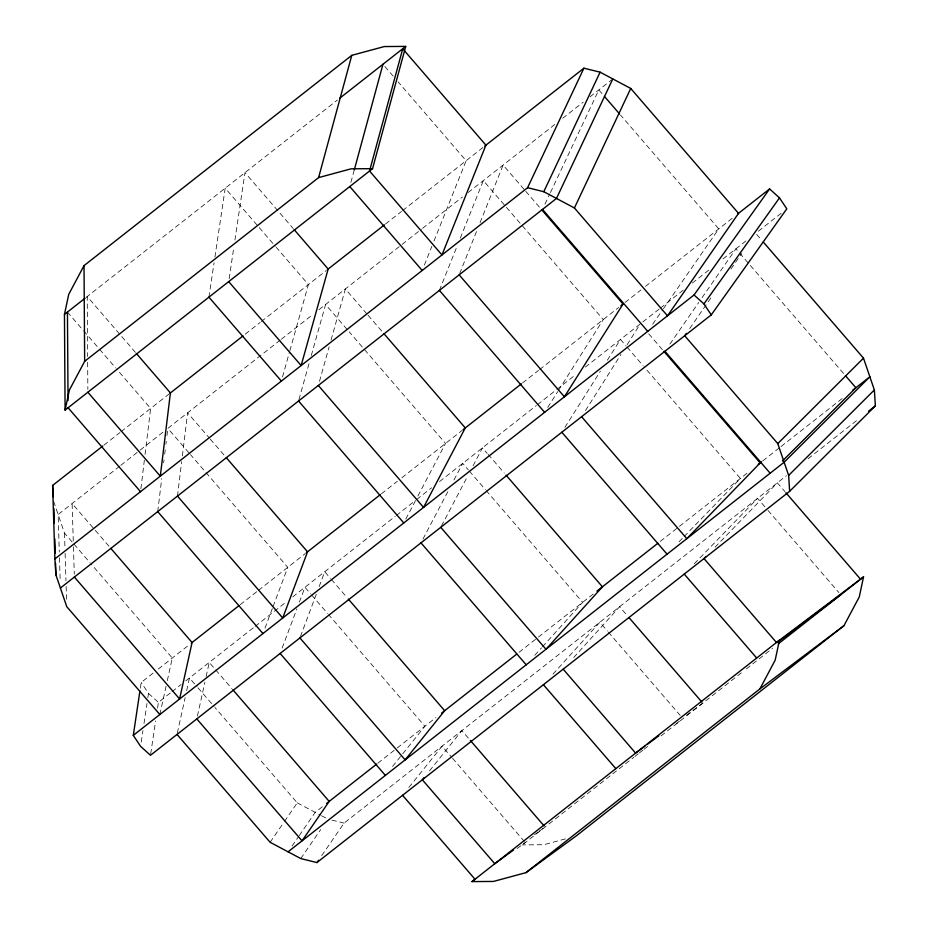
<?xml version="1.0" encoding="UTF-8"?>
<svg xmlns="http://www.w3.org/2000/svg" width="928" height="928" viewBox="0 0 928 928"><rect width="100%" height="100%" fill="white"/><g stroke="black" fill="none" stroke-linecap="round" stroke-linejoin="round"><path stroke-width="0.7" stroke-dasharray="4.64 3.48" d="M140.87 488.824L144.362 460.126M145.058 454.384L150.638 408.459L116.603 369.019M157.714 511.606L161.727 478.604M163.641 462.817L163.989 459.952M164.685 454.21L165.219 449.906M165.915 444.164L166.263 441.287M166.959 435.545L167.481 431.242M177.48 496.086L181.668 461.634M182.375 455.903L187.607 412.844L209.322 438.016M140.348 688.17L141.207 682.451L153.723 672.614M141.23 742.064L142.935 730.614M144.014 723.469L147.007 703.436M147.854 697.717L148.503 693.425L141.207 682.451M208.928 297.157L214.066 262.74M214.925 257.01L225.202 188.175L258.286 226.513M150.696 753.861L155.614 720.952M157.54 708.087L158.398 702.368L170.914 692.532M229.135 278.76L233.844 247.208M234.912 240.039L244.969 172.643L293.19 228.508M159.848 714.514L166.066 686.279M167.307 680.63L172.283 658.033L90.979 563.83M177.341 733.027L185.124 697.717M186.679 690.664L189.474 677.95L197.038 686.72M197.432 716.08L204.891 682.196M206.144 676.547L209.252 662.43L231.919 688.692M350.9 182.375L354.299 169.87M282.518 376.954L289.466 352.13M289.861 350.749L308.398 284.571L276.254 247.324M298.932 399.62L309.36 362.396M311.298 355.505L325.577 304.488L348.244 330.751M319.487 381.338L329.138 346.863M331.064 339.973L345.355 288.956L367.082 314.128M264.979 628.14L272.577 607.875M273.076 606.529L287.773 567.344L190.495 454.639M282.158 648.057L296.856 608.872M299.384 602.121L304.952 587.262L310.625 593.827M300.417 636.585L316.622 593.352M319.162 586.589L324.73 571.729L330.391 578.295M424.351 265.118L431.845 246.372M433.991 241.013L466.146 160.683L398.077 81.815M439.396 290.394L457.075 246.21M460.288 238.171L483.337 180.6L505.052 205.761M459.696 273.528L477.386 229.332M480.066 222.639L503.104 165.068L524.83 190.24M544.945 204.218L549.84 193.836M550.455 192.537L598.815 89.9L603.536 95.375M405.803 519.088L415.234 501.143M417.925 496.016L445.521 443.456L349.195 331.841M422.994 539.006L448.572 490.297M453.954 480.031L462.712 463.374L468.373 469.939M441.426 526.048L467.004 477.328M473.06 465.786L482.479 447.841L487.2 453.316M547.717 407.45L557.751 391.581M558.517 390.363L603.27 319.568L506.004 206.863M564.908 427.367L600.393 371.212M607.341 360.226L620.461 339.486L626.122 346.051M585.452 410.617L620.948 354.461M627.119 344.706L639.462 325.171M270.118 842.288L283.69 822.568M284.49 821.408L297.262 802.836L215.006 707.53M292.053 846.023L298.445 836.743M299.234 835.583L315.207 812.371L323.802 805.62M300.753 858.562L320.705 829.562M321.726 855.604L344.079 823.113L786.434 475.704M652.686 324.208L662.592 309.906M663.427 308.711L718.748 228.868L620.53 115.072M669.877 344.126L698.784 302.412M702.078 297.644L735.939 248.785L738.769 252.068M689.655 328.593L712.774 295.232M730.939 269.016L741.669 253.518M392.556 766.458L424.896 726.23L328.57 614.614M408.854 787.489L442.088 746.147L451.542 757.097M429.525 770.843L461.854 730.614L469.417 739.384M534.818 655.261L541.523 647.86M542.474 646.793L582.645 602.342L486.318 490.726M552.972 674.122L599.836 622.259L607.399 631.017M573.701 657.534L619.602 606.726L627.166 615.496M679.11 541.732L683.136 537.579M684.133 536.546L740.393 478.454L644.067 366.838M694.295 563.725L757.584 498.371L767.038 509.321M715.07 547.16L777.362 482.838L784.926 491.596M86.06 297.447L337.467 100.004M103.936 445.138L119.898 432.599M121.046 431.706L170.416 392.927M245.317 334.115L260.13 322.468M261.278 321.575L326.262 270.535M385.549 223.973L401.511 211.445M402.648 210.552L483.72 146.879M119.642 466.216L58.139 514.518L59.288 551.998M120.779 465.322L139.003 451.008M140.14 450.115L164.059 431.334M280.233 340.1L167.829 428.376L189.556 453.537M281.37 339.207L313.258 314.163M318.954 309.685L400.954 245.294M402.091 244.4L421.463 229.193M422.6 228.3L462.457 196.991M468.153 192.514L555.849 123.644M562.681 118.274L583.19 102.173M590.022 96.814L611.656 79.82M158.282 669.042L189.022 644.902M240.248 604.662L257.323 591.252M258.46 590.359L305.347 553.54M381.408 493.8L397.346 481.284M401.905 477.711L462.237 430.325M522.568 382.939L538.507 370.423M539.644 369.53L618.651 307.493M625.031 302.482L640.97 289.965M645.517 286.381L733.178 217.546M172.051 691.638L181.157 684.481M185.716 680.908L254.017 627.258M255.154 626.365L287.03 601.332M292.726 596.866L395.177 516.397M396.326 515.504L415.674 500.308M416.811 499.415L431.613 487.792M439.582 481.539L536.349 405.536M537.486 404.643L555.698 390.34M556.835 389.447L575.047 375.144M585.301 367.094L659.298 308.978M660.434 308.084L683.194 290.209M692.311 283.052L709.386 269.642M723.04 258.912L745.822 241.025M758.338 231.2L782.246 212.431M377.847 763.176L396.07 748.873M397.207 747.98L435.928 717.564M519.065 652.268L537.289 637.954M538.437 637.06L594.245 593.236M660.295 541.36L749.186 471.552M762.804 460.856L779.88 447.435M781.028 446.542L843.668 397.346M808.102 458.699L858.261 419.294M523.415 844.004L633.766 757.341M634.903 756.448L638.313 753.768M639.45 752.875L642.86 750.195M643.997 749.302L648.544 745.729M661.061 735.904L741.832 672.475M746.379 668.902L772.548 648.347M686.581 715.186L702.798 703.122M676.071 723.828L679.551 721.242M534.528 834.69L538.031 832.138M539.203 831.279L545.049 827.01M517.093 848.517L525.271 842.543M565.396 838.877L543.762 844.735L522.278 844.898M331.934 820.12L344.079 823.113M297.262 802.836L320.276 815.074M321.552 815.747L326.621 818.438M148.503 693.425L158.398 702.368M756.656 234.355L761.389 239.83M739.72 253.17L844.55 374.622M525.77 191.33L540.885 208.835M648.73 333.802L662.894 350.216M384.842 66.48L393.344 76.328M627.073 347.142L643.127 365.748M767.978 510.412L838.889 592.574M368.022 315.218L383.136 332.723M488.151 454.407L504.206 473.013M259.237 227.604L275.303 246.233M469.313 471.03L485.367 489.636M608.339 632.119L680.189 715.372M135.442 352.396L87.22 296.531L87.626 356.526M210.273 439.106L224.437 455.52M331.342 579.385L346.446 596.901M67.442 312.063L82.569 329.591M83.52 330.681L98.646 348.209M99.586 349.311L115.664 367.929M311.564 594.918L327.619 613.524M452.481 758.199L524.332 841.452M108.959 546.209L72.117 503.544L73.277 541.012M53.638 501.34L64.508 533.148L73.01 543.008M73.962 544.11L90.028 562.728M197.989 687.81L214.055 706.44M73.451 546.778L74.298 574.165M64.508 533.148L64.948 547.566M65.122 553.332L65.969 580.719M66.143 586.484L66.538 599.453M59.473 557.763L60.134 579.385M87.661 362.245L87.847 389.377"/><path stroke-width="1.39" d="M737.725 213.962L769.602 188.929L779.497 197.873L786.793 208.846L711.242 314.894L150.487 755.288L140.592 746.356L133.296 735.37L139.919 691.024M64.45 314.418L68.742 294.338L84.019 265.64L351.782 55.344L384.238 46.562L405.722 46.4L372.546 168.664L65.088 410.118L64.45 314.418L85.028 298.259M65.088 410.118L69.38 390.038L84.657 361.34L318.594 177.608L351.062 168.826L372.546 168.664M706.022 556.498L704.016 558.575L776.458 642.501L863.55 576.88L859.258 596.959L843.981 625.658L576.218 835.942L525.944 872.656L493.476 881.438L472.004 881.6L779.45 640.146L775.158 660.226L759.881 688.924L525.944 872.656M318.594 177.608L351.782 55.344M354.299 169.87L382.951 64.287M527.603 187.7L583.921 68.185L600.103 72.175L630.738 88.462L738.526 213.347L667.51 315.833L574.42 207.976L543.785 191.702L527.603 187.7L54.891 558.946L55.9 574.861L66.758 606.668L159.848 714.514M543.785 191.702L600.103 72.175M612.793 78.926L556.475 198.441L60.401 588.027M574.42 207.976L630.738 88.462M541.824 209.925L623.048 304.036L564.398 396.801L459.163 274.862M177.039 734.431L270.118 842.288L300.753 858.562L316.935 862.564L318.536 860.244M686.349 333.361L684.69 335.75L777.78 443.596L788.638 475.403L789.647 491.318L316.935 862.564M133.296 735.37L694.051 294.976L769.602 188.929M711.242 314.894L703.946 303.908L779.497 197.873M424.131 777.548L422.333 779.787L494.775 863.713L513.474 850.06M777.78 443.596L863.492 358.15L763.28 242.022M782.408 461.007L855.883 387.753L845.489 375.724M788.638 475.403L874.362 389.946L863.492 358.15M789.647 491.318L875.371 405.872L874.362 389.946M339.741 98.217L405.722 46.4M54.891 558.946L52.629 485.425L102.799 446.032M170.068 393.205L243.032 335.901M327.398 269.642L384.412 224.878M484.741 146.079L583.921 68.185M191.296 643.104L239.111 605.555M306.275 552.81L380.271 494.694M463.095 429.652L521.432 383.832M620.844 305.764L623.048 304.036M326.598 803.428L376.71 764.069M441.624 713.087L516.792 654.054M596.924 591.124L658.022 543.147M758.246 464.429L761.656 461.75M852.774 390.189L869.861 376.78L784.137 462.237L288.063 851.823M868.527 411.243L875.371 405.872M778.232 643.881L863.55 576.88M778.569 641.561L840.78 594.767M759.881 688.924L843.981 625.658M644.879 746.216L635.61 753.107L563.18 669.181M647.199 744.488L658.776 735.869M472.004 881.6L475.507 879.036M694.051 294.976L703.946 303.908M604.476 96.466L619.591 113.982M542.497 209.415L647.732 331.354M664.924 351.271L770.159 473.21M663.845 351.306L760.171 462.921L686.824 538.658L581.589 416.718M785.865 492.698L860.558 579.234M349.775 186.551L422.205 270.477M439.396 290.394L544.632 412.334M561.823 432.251L667.058 554.178M684.249 574.096L756.68 658.033M294.13 229.61L328.164 269.039L301.136 365.551L228.706 281.625M384.076 333.825L465.288 427.924L423.562 507.407L318.327 385.468M506.096 475.194L602.423 586.809L545.989 649.264L440.754 527.324M629.056 617.677L701.858 702.032M208.928 297.157L281.358 381.083M298.549 401L403.784 522.94M420.976 542.857L526.211 664.796M543.402 684.713L615.832 768.639M136.381 353.498L170.416 392.927L160.3 476.168L87.858 392.231M226.328 457.713L307.539 551.812L282.727 618.013L177.48 496.086M348.336 599.082L444.663 710.697L405.153 759.87L299.906 637.93M470.368 740.474L544.11 825.92M68.092 407.763L140.522 491.689M157.714 511.606L262.949 633.546M280.14 653.463L385.375 775.402M402.566 795.319L474.997 879.245M110.838 548.402L192.061 642.512L179.614 698.993L74.379 577.054M232.858 689.782L329.185 801.398L302.041 840.849L196.806 718.91M52.629 485.425L53.372 497.002M53.859 508.556L54.311 522.963M54.798 538.82L55.239 553.239M55.541 563.331L55.9 574.861M84.019 265.64L84.657 361.34M67.442 312.063L68.046 400.618M402.729 48.755L369.541 171.019L441.972 254.945L485.912 145.151L402.729 48.755"/></g></svg>
